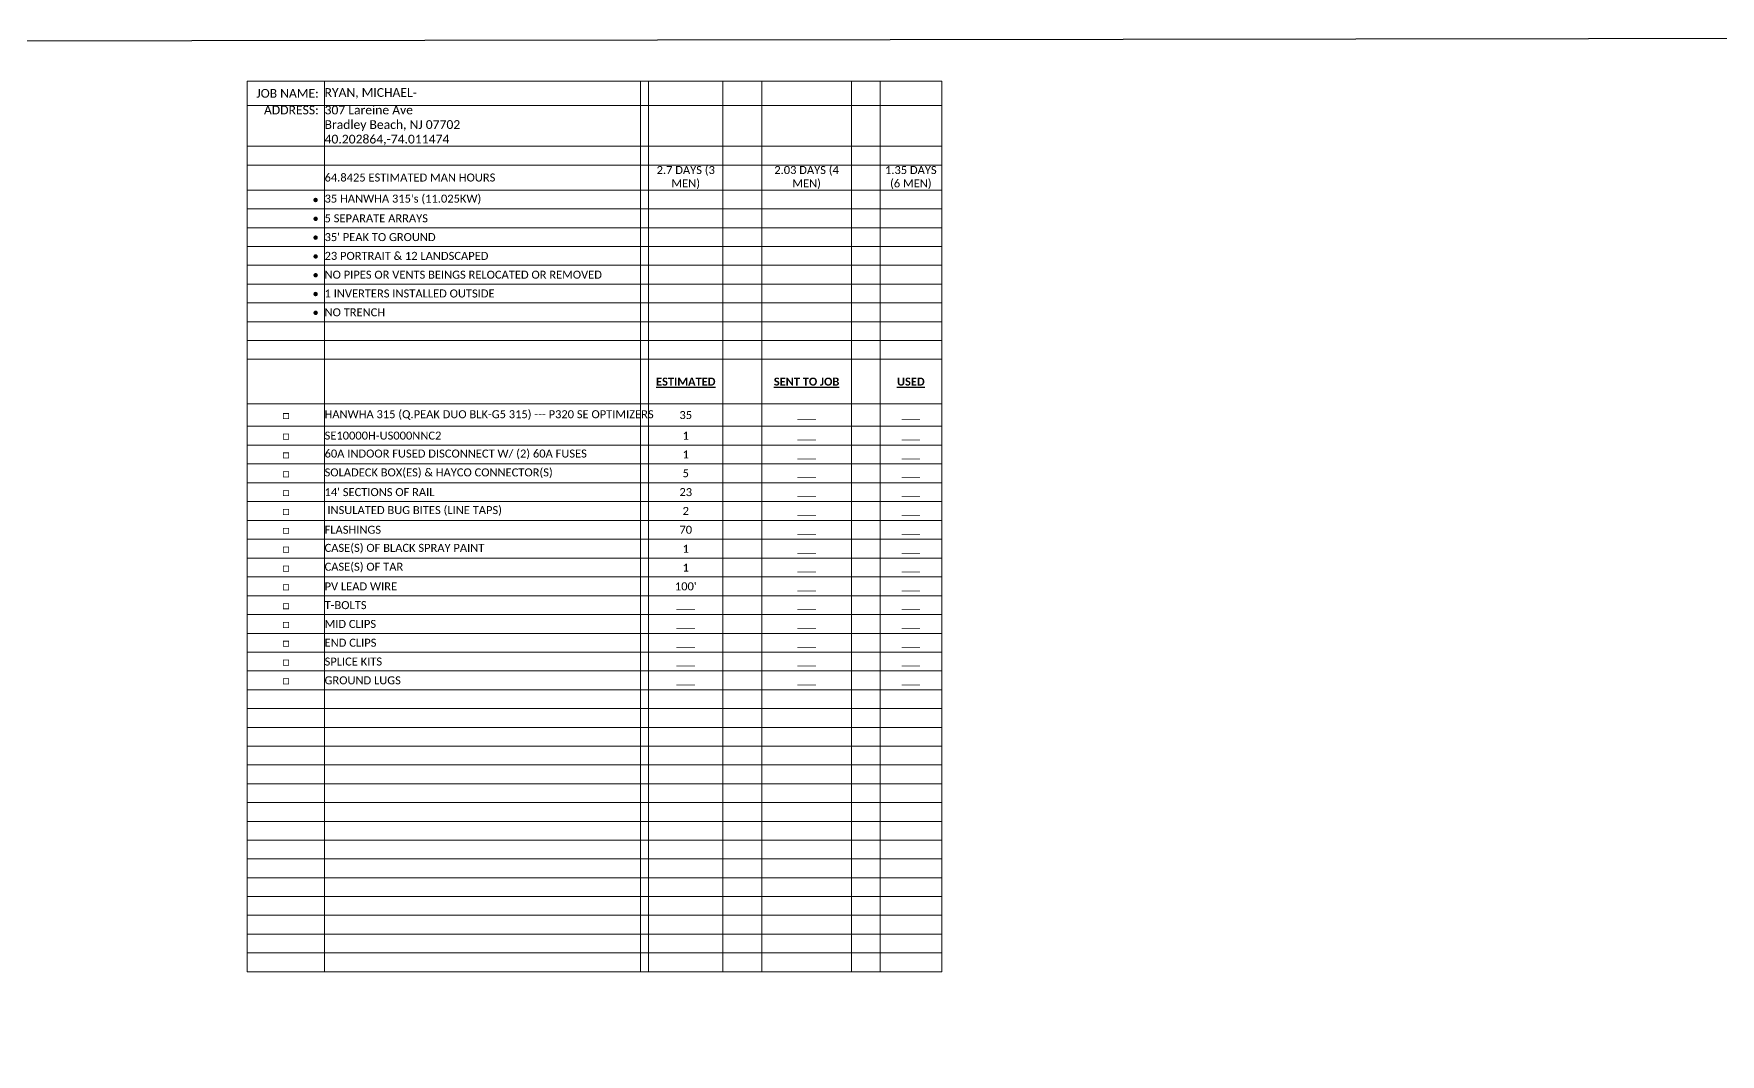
# Model space of a CAD drawing. Header units: feet. Extents: x -13431 to 10655, y 10829 to 29871.
# Drawn here: x 3925 to 4505, y 17239 to 17589 of the extents above; entities that cross this region are included whole.
import ezdxf

# ---------------------------------------------------------------- set-up
doc = ezdxf.new("R2010")
doc.units = ezdxf.units.FT
doc.header["$MEASUREMENT"] = 0
doc.layers.add('LOCKED (NO PRINT)', color=7, linetype='Continuous', plot=False)
doc.styles.get("Standard").update_dxf_attribs({"font": 'calibri.ttf'})

# ---------------------------------------------------------------- blocks, each defined once
blk = doc.blocks.new('*T72')
at = {"layer": 'Defpoints', "color": 8, "linetype": 'ByBlock', "lineweight": 0, "transparency": 16777216}
for p, q in [((0, 0), (238.64, 0)), ((0, 0), (0, -306.14)), ((26.58, 0), (26.58, -306.14)), ((135.2, 0), (135.2, -306.14)), ((137.95, 0), (137.95, -306.14)), ((163.46, 0), (163.46, -306.14)), ((176.81, 0), (176.81, -306.14)), ((207.62, 0), (207.62, -306.14)), ((217.45, 0), (217.45, -306.14)), ((238.64, 0), (238.64, -306.14)), ((0, -8.44), (238.64, -8.44)), ((0, -22.42), (238.64, -22.42)), ((0, -28.88), (238.64, -28.88)), ((0, -37.44), (238.64, -37.44)), ((0, -43.95), (238.64, -43.95)), ((0, -50.41), (238.64, -50.41)), ((0, -56.87), (238.64, -56.87)), ((0, -63.33), (238.64, -63.33)), ((0, -69.79), (238.64, -69.79)), ((0, -76.26), (238.64, -76.26)), ((0, -82.72), (238.64, -82.72)), ((0, -89.18), (238.64, -89.18)), ((0, -95.64), (238.64, -95.64)), ((0, -110.99), (238.64, -110.99)), ((0, -118.64), (238.64, -118.64)), ((0, -125.1), (238.64, -125.1)), ((0, -131.56), (238.64, -131.56)), ((0, -138.07), (238.64, -138.07)), ((0, -144.53), (238.64, -144.53)), ((0, -150.99), (238.64, -150.99)), ((0, -157.49), (238.64, -157.49)), ((0, -164), (238.64, -164)), ((0, -170.46), (238.64, -170.46)), ((0, -176.92), (238.64, -176.92)), ((0, -183.38), (238.64, -183.38)), ((0, -189.84), (238.64, -189.84)), ((0, -196.31), (238.64, -196.31)), ((0, -202.77), (238.64, -202.77)), ((0, -209.23), (238.64, -209.23)), ((0, -215.69), (238.64, -215.69)), ((0, -222.15), (238.64, -222.15)), ((0, -228.61), (238.64, -228.61)), ((0, -235.07), (238.64, -235.07)), ((0, -241.53), (238.64, -241.53)), ((0, -247.99), (238.64, -247.99)), ((0, -254.46), (238.64, -254.46)), ((0, -260.92), (238.64, -260.92)), ((0, -267.38), (238.64, -267.38)), ((0, -273.84), (238.64, -273.84)), ((0, -280.3), (238.64, -280.3)), ((0, -286.76), (238.64, -286.76)), ((0, -293.22), (238.64, -293.22)), ((0, -299.68), (238.64, -299.68)), ((0, -306.14), (238.64, -306.14))]:
    blk.add_line(p, q, dxfattribs=at)
at = {"color": 0, "transparency": 16777216}
for s, insert, char_height, width, attachment_point in [('{\\fCalibri|b0|i0|c0;JOB NAME:', (24.58, -4.22), 3, 22.5823, 6), ('{\\fCalibri|b0|i0|c0;RYAN, MICHAEL-', (26.58, -4.22), 3, 108.6174, 4), ('{\\fCalibri|b0|i0|c0;', (136.57, -4.22), 2.75, 2.75, 5), ('{\\fCalibri|b0|i0|c0;', (150.7, -4.22), 2.75, 25.5067, 5), ('{\\fCalibri|b0|i0|c0;', (170.14, -4.22), 2.75, 13.3575, 5), ('{\\fCalibri|b0|i0|c0;', (192.22, -4.22), 2.75, 30.8085, 5), ('{\\fCalibri|b0|i0|c0;', (212.53, -4.22), 2.75, 9.8234, 5), ('{\\fCalibri|b0|i0|c0;', (228.04, -4.22), 2.75, 21.1922, 5), ('{\\fCalibri|b0|i0|c0;ADDRESS:', (24.58, -8.44), 3, 22.5823, 3), ('{\\fCalibri|b0|i0|c0;307 Lareine Ave^JBradley Beach, NJ 07702^J40.202864,-74.011474', (26.58, -8.44), 3, 108.6174, 1), ('{\\fCalibri|b0|i0|c0;', (136.57, -15.43), 2.75, 2.75, 5), ('{\\fCalibri|b0|i0|c0;', (150.7, -15.43), 2.75, 25.5067, 5), ('{\\fCalibri|b0|i0|c0;', (170.14, -15.43), 2.75, 13.3575, 5), ('{\\fCalibri|b0|i0|c0;', (192.22, -15.43), 2.75, 30.8085, 5), ('{\\fCalibri|b0|i0|c0;', (212.53, -15.43), 2.75, 9.8234, 5), ('{\\fCalibri|b0|i0|c0;', (228.04, -15.43), 2.75, 21.1922, 5), ('{\\fCalibri|b0|i0|c0;', (24.58, -25.65), 2.75, 22.5823, 6), ('{\\fCalibri|b0|i0|c0;', (26.58, -25.65), 2.75, 108.6174, 4), ('{\\fCalibri|b0|i0|c0;', (136.57, -25.65), 2.75, 2.75, 5), ('{\\fCalibri|b0|i0|c0;2.7 DAYS (3 MEN)', (150.7, -33.16), 2.75, 25.5067, 5), ('{\\fCalibri|b0|i0|c0;', (150.7, -25.65), 2.75, 25.5067, 5), ('{\\fCalibri|b0|i0|c0;', (170.14, -25.65), 2.75, 13.3575, 5), ('{\\fCalibri|b0|i0|c0;2.03 DAYS (4 MEN)', (192.22, -33.16), 2.75, 30.8085, 5), ('{\\fCalibri|b0|i0|c0;', (192.22, -25.65), 2.75, 30.8085, 5), ('{\\fCalibri|b0|i0|c0;', (212.53, -25.65), 2.75, 9.8234, 5), ('{\\fCalibri|b0|i0|c0;', (228.04, -25.65), 2.75, 21.1922, 5), ('{\\fCalibri|b0|i0|c0;', (24.58, -33.16), 2.75, 22.5823, 6), ('{\\fCalibri|b0|i0|c0;64.8425 ESTIMATED MAN HOURS', (26.58, -33.16), 2.75, 108.6174, 4), ('{\\fCalibri|b0|i0|c0;', (136.57, -33.16), 2.75, 2.75, 5), ('{\\fCalibri|b0|i0|c0;', (170.14, -33.16), 2.75, 13.3575, 5), ('{\\fCalibri|b0|i0|c0;', (212.53, -33.16), 2.75, 9.8234, 5), ('{\\fCalibri|b0|i0|c0;1.35 DAYS (6 MEN)', (228.04, -33.16), 2.75, 21.1922, 5), ('{\\fCalibri|b0|i0|c0;•', (24.58, -40.7), 2.75, 22.5823, 6), ("{\\fCalibri|b0|i0|c0;35 HANWHA 315's (11.025KW)", (26.58, -40.7), 2.75, 108.6174, 4), ('{\\fCalibri|b0|i0|c0;5 SEPARATE ARRAYS', (26.58, -47.18), 2.75, 108.6174, 4), ('{\\fCalibri|b0|i0|c0;', (136.57, -40.7), 2.75, 2.75, 5), ('{\\fCalibri|b0|i0|c0;', (150.7, -40.7), 2.75, 25.5067, 5), ('{\\fCalibri|b0|i0|c0;', (170.14, -40.7), 2.75, 13.3575, 5), ('{\\fCalibri|b0|i0|c0;', (192.22, -40.7), 2.75, 30.8085, 5), ('{\\fCalibri|b0|i0|c0;', (212.53, -40.7), 2.75, 9.8234, 5), ('{\\fCalibri|b0|i0|c0;', (228.04, -40.7), 2.75, 21.1922, 5), ('{\\fCalibri|b0|i0|c0;•', (24.58, -47.18), 2.75, 22.5823, 6), ("{\\fCalibri|b0|i0|c0;35' PEAK TO GROUND", (26.58, -53.64), 2.75, 108.6174, 4), ('{\\fCalibri|b0|i0|c0;', (136.57, -47.18), 2.75, 2.75, 5), ('{\\fCalibri|b0|i0|c0;', (150.7, -47.18), 2.75, 25.5067, 5), ('{\\fCalibri|b0|i0|c0;', (170.14, -47.18), 2.75, 13.3575, 5), ('{\\fCalibri|b0|i0|c0;', (192.22, -47.18), 2.75, 30.8085, 5), ('{\\fCalibri|b0|i0|c0;', (212.53, -47.18), 2.75, 9.8234, 5), ('{\\fCalibri|b0|i0|c0;', (228.04, -47.18), 2.75, 21.1922, 5), ('{\\fCalibri|b0|i0|c0;•', (24.58, -53.64), 2.75, 22.5823, 6), ('{\\fCalibri|b0|i0|c0;', (136.57, -53.64), 2.75, 2.75, 5), ('{\\fCalibri|b0|i0|c0;', (150.7, -53.64), 2.75, 25.5067, 5), ('{\\fCalibri|b0|i0|c0;', (170.14, -53.64), 2.75, 13.3575, 5), ('{\\fCalibri|b0|i0|c0;', (192.22, -53.64), 2.75, 30.8085, 5), ('{\\fCalibri|b0|i0|c0;', (212.53, -53.64), 2.75, 9.8234, 5), ('{\\fCalibri|b0|i0|c0;', (228.04, -53.64), 2.75, 21.1922, 5), ('{\\fCalibri|b0|i0|c0;•', (24.58, -60.1), 2.75, 22.5823, 6), ('{\\fCalibri|b0|i0|c0;23 PORTRAIT & 12 LANDSCAPED', (26.58, -60.1), 2.75, 108.6174, 4), ('{\\fCalibri|b0|i0|c0;', (136.57, -60.1), 2.75, 2.75, 5), ('{\\fCalibri|b0|i0|c0;', (150.7, -60.1), 2.75, 25.5067, 5), ('{\\fCalibri|b0|i0|c0;', (170.14, -60.1), 2.75, 13.3575, 5), ('{\\fCalibri|b0|i0|c0;', (192.22, -60.1), 2.75, 30.8085, 5), ('{\\fCalibri|b0|i0|c0;', (212.53, -60.1), 2.75, 9.8234, 5), ('{\\fCalibri|b0|i0|c0;', (228.04, -60.1), 2.75, 21.1922, 5), ('{\\fCalibri|b0|i0|c0;•', (24.58, -66.56), 2.75, 22.5823, 6), ('{\\fCalibri|b0|i0|c0;NO PIPES OR VENTS BEINGS RELOCATED OR REMOVED', (26.58, -66.56), 2.75, 108.6174, 4), ('{\\fCalibri|b0|i0|c0;', (136.57, -66.56), 2.75, 2.75, 5), ('{\\fCalibri|b0|i0|c0;', (150.7, -66.56), 2.75, 25.5067, 5), ('{\\fCalibri|b0|i0|c0;', (170.14, -66.56), 2.75, 13.3575, 5), ('{\\fCalibri|b0|i0|c0;', (192.22, -66.56), 2.75, 30.8085, 5), ('{\\fCalibri|b0|i0|c0;', (212.53, -66.56), 2.75, 9.8234, 5), ('{\\fCalibri|b0|i0|c0;', (228.04, -66.56), 2.75, 21.1922, 5), ('{\\fCalibri|b0|i0|c0;•', (24.58, -73.02), 2.75, 22.5823, 6), ('{\\fCalibri|b0|i0|c0;1 INVERTERS INSTALLED OUTSIDE', (26.58, -73.02), 2.75, 108.6174, 4), ('{\\fCalibri|b0|i0|c0;', (136.57, -73.02), 2.75, 2.75, 5), ('{\\fCalibri|b0|i0|c0;', (150.7, -73.02), 2.75, 25.5067, 5), ('{\\fCalibri|b0|i0|c0;', (170.14, -73.02), 2.75, 13.3575, 5), ('{\\fCalibri|b0|i0|c0;', (192.22, -73.02), 2.75, 30.8085, 5), ('{\\fCalibri|b0|i0|c0;', (212.53, -73.02), 2.75, 9.8234, 5), ('{\\fCalibri|b0|i0|c0;', (228.04, -73.02), 2.75, 21.1922, 5), ('{\\fCalibri|b0|i0|c0;•', (24.58, -79.49), 2.75, 22.5823, 6), ('{\\fCalibri|b0|i0|c0;NO TRENCH', (26.58, -79.49), 2.75, 108.6174, 4), ('{\\fCalibri|b0|i0|c0;', (136.57, -79.49), 2.75, 2.75, 5), ('{\\fCalibri|b0|i0|c0;', (150.7, -79.49), 2.75, 25.5067, 5), ('{\\fCalibri|b0|i0|c0;', (170.14, -79.49), 2.75, 13.3575, 5), ('{\\fCalibri|b0|i0|c0;', (192.22, -79.49), 2.75, 30.8085, 5), ('{\\fCalibri|b0|i0|c0;', (212.53, -79.49), 2.75, 9.8234, 5), ('{\\fCalibri|b0|i0|c0;', (228.04, -79.49), 2.75, 21.1922, 5), ('{\\fCalibri|b0|i0|c0;', (24.58, -85.95), 2.75, 22.5823, 6), ('{\\fCalibri|b0|i0|c0;', (26.58, -85.95), 2.75, 108.6174, 4), ('{\\fCalibri|b0|i0|c0;', (136.57, -85.95), 2.75, 2.75, 5), ('{\\fCalibri|b0|i0|c0;', (150.7, -85.95), 2.75, 25.5067, 5), ('{\\fCalibri|b0|i0|c0;', (170.14, -85.95), 2.75, 13.3575, 5), ('{\\fCalibri|b0|i0|c0;', (192.22, -85.95), 2.75, 30.8085, 5), ('{\\fCalibri|b0|i0|c0;', (212.53, -85.95), 2.75, 9.8234, 5), ('{\\fCalibri|b0|i0|c0;', (228.04, -85.95), 2.75, 21.1922, 5), ('{\\fCalibri|b0|i0|c0;', (24.58, -92.41), 2.75, 22.5823, 6), ('{\\fCalibri|b0|i0|c0;', (26.58, -92.41), 2.75, 108.6174, 4), ('{\\fCalibri|b0|i0|c0;', (136.57, -92.41), 2.75, 2.75, 5), ('{\\fCalibri|b0|i0|c0;', (150.7, -92.41), 2.75, 25.5067, 5), ('{\\fCalibri|b0|i0|c0;', (170.14, -92.41), 2.75, 13.3575, 5), ('{\\fCalibri|b0|i0|c0;', (192.22, -92.41), 2.75, 30.8085, 5), ('{\\fCalibri|b0|i0|c0;', (212.53, -92.41), 2.75, 9.8234, 5), ('{\\fCalibri|b0|i0|c0;', (228.04, -92.41), 2.75, 21.1922, 5), ('{\\fCalibri|b0|i0|c0;', (13.29, -103.31), 2.75, 22.5823, 5), ('{\\fCalibri|b0|i0|c0;', (26.58, -103.31), 2.75, 108.6174, 4), ('{\\fCalibri|b0|i0|c0;', (136.57, -103.31), 2.75, 2.75, 5), ('{\\fCalibri|b1|i0|c0;\\LESTIMATED', (150.7, -103.31), 2.75, 25.5067, 5), ('{\\fCalibri|b0|i0|c0;', (170.14, -103.31), 2.75, 13.3575, 5), ('{\\fCalibri|b1|i0|c0;\\LSENT TO JOB', (192.22, -103.31), 2.75, 30.8085, 5), ('{\\fCalibri|b0|i0|c0;', (212.53, -103.31), 2.75, 9.8234, 5), ('{\\fCalibri|b1|i0|c0;\\LUSED', (228.04, -103.31), 2.75, 21.1922, 5), ('{\\fCalibri|b0|i0|c0;□', (13.29, -114.81), 2.75, 22.5823, 5), ('{\\fCalibri|b0|i0|c0;HANWHA 315 (Q.PEAK DUO BLK-G5 315) --- P320 SE OPTIMIZERS', (26.58, -114.81), 2.75, 108.6174, 4), ('{\\fCalibri|b0|i0|c0;', (136.57, -114.81), 2.75, 2.75, 5), ('{\\fCalibri|b0|i0|c0;35', (150.7, -114.81), 2.75, 25.5067, 5), ('{\\fCalibri|b0|i0|c0;', (170.14, -114.81), 2.75, 13.3575, 5), ('{\\fCalibri|b0|i0|c0;', (212.53, -114.81), 2.75, 9.8234, 5), ('{\\fCalibri|b0|i0|c0;□', (13.29, -121.87), 2.75, 22.5823, 5), ('{\\fCalibri|b0|i0|c0;SE10000H-US000NNC2', (26.58, -121.87), 2.75, 108.6174, 4), ('{\\fCalibri|b0|i0|c0;1', (150.7, -121.87), 2.75, 25.5067, 5), ('{\\fCalibri|b0|i0|c0;___', (192.22, -114.81), 2.75, 30.8085, 5), ('{\\fCalibri|b0|i0|c0;___', (228.04, -114.81), 2.75, 21.1922, 5), ('{\\fCalibri|b0|i0|c0;60A INDOOR FUSED DISCONNECT W/ (2) 60A FUSES', (26.58, -128.33), 2.75, 108.6174, 4), ('{\\fCalibri|b0|i0|c0;', (136.57, -121.87), 2.75, 2.75, 5), ('{\\fCalibri|b0|i0|c0;1', (150.7, -128.33), 2.75, 25.5067, 5), ('{\\fCalibri|b0|i0|c0;', (170.14, -121.87), 2.75, 13.3575, 5), ('{\\fCalibri|b0|i0|c0;___', (192.22, -121.87), 2.75, 30.8085, 5), ('{\\fCalibri|b0|i0|c0;', (212.53, -121.87), 2.75, 9.8234, 5), ('{\\fCalibri|b0|i0|c0;___', (228.04, -121.87), 2.75, 21.1922, 5), ('{\\fCalibri|b0|i0|c0;□', (13.29, -128.33), 2.75, 22.5823, 5), ('{\\fCalibri|b0|i0|c0;SOLADECK BOX(ES) & HAYCO CONNECTOR(S)', (26.58, -134.81), 2.75, 108.6174, 4), ('{\\fCalibri|b0|i0|c0;', (136.57, -128.33), 2.75, 2.75, 5), ('{\\fCalibri|b0|i0|c0;', (170.14, -128.33), 2.75, 13.3575, 5), ('{\\fCalibri|b0|i0|c0;___', (192.22, -128.33), 2.75, 30.8085, 5), ('{\\fCalibri|b0|i0|c0;', (212.53, -128.33), 2.75, 9.8234, 5), ('{\\fCalibri|b0|i0|c0;___', (228.04, -128.33), 2.75, 21.1922, 5), ('{\\fCalibri|b0|i0|c0;□', (13.29, -134.81), 2.75, 22.5823, 5), ('{\\fCalibri|b0|i0|c0;', (136.57, -134.81), 2.75, 2.75, 5), ('{\\fCalibri|b0|i0|c0;5', (150.7, -134.81), 2.75, 25.5067, 5), ('{\\fCalibri|b0|i0|c0;', (170.14, -134.81), 2.75, 13.3575, 5), ('{\\fCalibri|b0|i0|c0;___', (192.22, -134.81), 2.75, 30.8085, 5), ('{\\fCalibri|b0|i0|c0;', (212.53, -134.81), 2.75, 9.8234, 5), ('{\\fCalibri|b0|i0|c0;___', (228.04, -134.81), 2.75, 21.1922, 5), ('{\\fCalibri|b0|i0|c0;□', (13.29, -141.3), 2.75, 22.5823, 5), ("{\\fCalibri|b0|i0|c0;14' SECTIONS OF RAIL", (26.58, -141.3), 2.75, 108.6174, 4), ('{\\fCalibri|b0|i0|c0;', (136.57, -141.3), 2.75, 2.75, 5), ('{\\fCalibri|b0|i0|c0;23', (150.7, -141.3), 2.75, 25.5067, 5), ('{\\fCalibri|b0|i0|c0;', (170.14, -141.3), 2.75, 13.3575, 5), ('{\\fCalibri|b0|i0|c0;___', (192.22, -141.3), 2.75, 30.8085, 5), ('{\\fCalibri|b0|i0|c0;', (212.53, -141.3), 2.75, 9.8234, 5), ('{\\fCalibri|b0|i0|c0;___', (228.04, -141.3), 2.75, 21.1922, 5), ('{\\fCalibri|b0|i0|c0;□', (13.29, -147.76), 2.75, 22.5823, 5), ('{\\fCalibri|b0|i0|c0; INSULATED BUG BITES (LINE TAPS)', (26.58, -147.76), 2.75, 108.6174, 4), ('{\\fCalibri|b0|i0|c0;', (136.57, -147.76), 2.75, 2.75, 5), ('{\\fCalibri|b0|i0|c0;2', (150.7, -147.76), 2.75, 25.5067, 5), ('{\\fCalibri|b0|i0|c0;', (170.14, -147.76), 2.75, 13.3575, 5), ('{\\fCalibri|b0|i0|c0;___', (192.22, -147.76), 2.75, 30.8085, 5), ('{\\fCalibri|b0|i0|c0;', (212.53, -147.76), 2.75, 9.8234, 5), ('{\\fCalibri|b0|i0|c0;___', (228.04, -147.76), 2.75, 21.1922, 5), ('{\\fCalibri|b0|i0|c0;□', (13.29, -154.24), 2.75, 22.5823, 5), ('{\\fCalibri|b0|i0|c0;FLASHINGS', (26.58, -154.24), 2.75, 108.6174, 4), ('{\\fCalibri|b0|i0|c0;', (136.57, -154.24), 2.75, 2.75, 5), ('{\\fCalibri|b0|i0|c0;70', (150.7, -154.24), 2.75, 25.5067, 5), ('{\\fCalibri|b0|i0|c0;', (170.14, -154.24), 2.75, 13.3575, 5), ('{\\fCalibri|b0|i0|c0;___', (192.22, -154.24), 2.75, 30.8085, 5), ('{\\fCalibri|b0|i0|c0;', (212.53, -154.24), 2.75, 9.8234, 5), ('{\\fCalibri|b0|i0|c0;___', (228.04, -154.24), 2.75, 21.1922, 5), ('{\\fCalibri|b0|i0|c0;□', (13.29, -160.75), 2.75, 22.5823, 5), ('{\\fCalibri|b0|i0|c0;CASE(S) OF BLACK SPRAY PAINT', (26.58, -160.75), 2.75, 108.6174, 4), ('{\\fCalibri|b0|i0|c0;', (136.57, -160.75), 2.75, 2.75, 5), ('{\\fCalibri|b0|i0|c0;1', (150.7, -160.75), 2.75, 25.5067, 5), ('{\\fCalibri|b0|i0|c0;', (170.14, -160.75), 2.75, 13.3575, 5), ('{\\fCalibri|b0|i0|c0;___', (192.22, -160.75), 2.75, 30.8085, 5), ('{\\fCalibri|b0|i0|c0;', (212.53, -160.75), 2.75, 9.8234, 5), ('{\\fCalibri|b0|i0|c0;___', (228.04, -160.75), 2.75, 21.1922, 5), ('{\\fCalibri|b0|i0|c0;□', (13.29, -167.23), 2.75, 22.5823, 5), ('{\\fCalibri|b0|i0|c0;CASE(S) OF TAR', (26.58, -167.23), 2.75, 108.6174, 4), ('{\\fCalibri|b0|i0|c0;', (136.57, -167.23), 2.75, 2.75, 5), ('{\\fCalibri|b0|i0|c0;1', (150.7, -167.23), 2.75, 25.5067, 5), ('{\\fCalibri|b0|i0|c0;', (170.14, -167.23), 2.75, 13.3575, 5), ('{\\fCalibri|b0|i0|c0;', (212.53, -167.23), 2.75, 9.8234, 5), ('{\\fCalibri|b0|i0|c0;□', (13.29, -173.69), 2.75, 22.5823, 5), ('{\\fCalibri|b0|i0|c0;PV LEAD WIRE', (26.58, -173.69), 2.75, 108.6174, 4), ('{\\fCalibri|b0|i0|c0;', (136.57, -173.69), 2.75, 2.75, 5), ("{\\fCalibri|b0|i0|c0;100'", (150.7, -173.69), 2.75, 25.5067, 5), ('{\\fCalibri|b0|i0|c0;', (170.14, -173.69), 2.75, 13.3575, 5), ('{\\fCalibri|b0|i0|c0;___', (192.22, -167.23), 2.75, 30.8085, 5), ('{\\fCalibri|b0|i0|c0;', (212.53, -173.69), 2.75, 9.8234, 5), ('{\\fCalibri|b0|i0|c0;___', (228.04, -167.23), 2.75, 21.1922, 5), ('{\\fCalibri|b0|i0|c0;□', (13.29, -180.15), 2.75, 22.5823, 5), ('{\\fCalibri|b0|i0|c0;T-BOLTS', (26.58, -180.15), 2.75, 108.6174, 4), ('{\\fCalibri|b0|i0|c0;___', (192.22, -173.69), 2.75, 30.8085, 5), ('{\\fCalibri|b0|i0|c0;___', (228.04, -173.69), 2.75, 21.1922, 5), ('{\\fCalibri|b0|i0|c0;MID CLIPS', (26.58, -186.61), 2.75, 108.6174, 4), ('{\\fCalibri|b0|i0|c0;', (136.57, -180.15), 2.75, 2.75, 5), ('{\\fCalibri|b0|i0|c0;___', (150.7, -180.15), 2.75, 25.5067, 5), ('{\\fCalibri|b0|i0|c0;', (170.14, -180.15), 2.75, 13.3575, 5), ('{\\fCalibri|b0|i0|c0;___', (192.22, -180.15), 2.75, 30.8085, 5), ('{\\fCalibri|b0|i0|c0;', (212.53, -180.15), 2.75, 9.8234, 5), ('{\\fCalibri|b0|i0|c0;___', (228.04, -180.15), 2.75, 21.1922, 5), ('{\\fCalibri|b0|i0|c0;□', (13.29, -186.61), 2.75, 22.5823, 5), ('{\\fCalibri|b0|i0|c0;', (136.57, -186.61), 2.75, 2.75, 5), ('{\\fCalibri|b0|i0|c0;___', (150.7, -186.61), 2.75, 25.5067, 5), ('{\\fCalibri|b0|i0|c0;', (170.14, -186.61), 2.75, 13.3575, 5), ('{\\fCalibri|b0|i0|c0;___', (192.22, -186.61), 2.75, 30.8085, 5), ('{\\fCalibri|b0|i0|c0;', (212.53, -186.61), 2.75, 9.8234, 5), ('{\\fCalibri|b0|i0|c0;___', (228.04, -186.61), 2.75, 21.1922, 5), ('{\\fCalibri|b0|i0|c0;□', (13.29, -193.07), 2.75, 22.5823, 5), ('{\\fCalibri|b0|i0|c0;END CLIPS', (26.58, -193.07), 2.75, 108.6174, 4), ('{\\fCalibri|b0|i0|c0;', (136.57, -193.07), 2.75, 2.75, 5), ('{\\fCalibri|b0|i0|c0;___', (150.7, -193.07), 2.75, 25.5067, 5), ('{\\fCalibri|b0|i0|c0;', (170.14, -193.07), 2.75, 13.3575, 5), ('{\\fCalibri|b0|i0|c0;___', (192.22, -193.07), 2.75, 30.8085, 5), ('{\\fCalibri|b0|i0|c0;', (212.53, -193.07), 2.75, 9.8234, 5), ('{\\fCalibri|b0|i0|c0;___', (228.04, -193.07), 2.75, 21.1922, 5), ('{\\fCalibri|b0|i0|c0;□', (13.29, -199.54), 2.75, 22.5823, 5), ('{\\fCalibri|b0|i0|c0;SPLICE KITS', (26.58, -199.54), 2.75, 108.6174, 4), ('{\\fCalibri|b0|i0|c0;', (136.57, -199.54), 2.75, 2.75, 5), ('{\\fCalibri|b0|i0|c0;___', (150.7, -199.54), 2.75, 25.5067, 5), ('{\\fCalibri|b0|i0|c0;', (170.14, -199.54), 2.75, 13.3575, 5), ('{\\fCalibri|b0|i0|c0;___', (192.22, -199.54), 2.75, 30.8085, 5), ('{\\fCalibri|b0|i0|c0;', (212.53, -199.54), 2.75, 9.8234, 5), ('{\\fCalibri|b0|i0|c0;___', (228.04, -199.54), 2.75, 21.1922, 5), ('{\\fCalibri|b0|i0|c0;□', (13.29, -206), 2.75, 22.5823, 5), ('{\\fCalibri|b0|i0|c0;GROUND LUGS', (26.58, -206), 2.75, 108.6174, 4), ('{\\fCalibri|b0|i0|c0;', (136.57, -206), 2.75, 2.75, 5), ('{\\fCalibri|b0|i0|c0;___', (150.7, -206), 2.75, 25.5067, 5), ('{\\fCalibri|b0|i0|c0;', (170.14, -206), 2.75, 13.3575, 5), ('{\\fCalibri|b0|i0|c0;___', (192.22, -206), 2.75, 30.8085, 5), ('{\\fCalibri|b0|i0|c0;', (212.53, -206), 2.75, 9.8234, 5), ('{\\fCalibri|b0|i0|c0;___', (228.04, -206), 2.75, 21.1922, 5), ('{\\fCalibri|b0|i0|c0;', (13.29, -212.46), 2.75, 22.5823, 5), ('{\\fCalibri|b0|i0|c0;', (26.58, -212.46), 2.75, 108.6174, 4), ('{\\fCalibri|b0|i0|c0;', (136.57, -212.46), 2.75, 2.75, 5), ('{\\fCalibri|b0|i0|c0;', (150.7, -212.46), 2.75, 25.5067, 5), ('{\\fCalibri|b0|i0|c0;', (170.14, -212.46), 2.75, 13.3575, 5), ('{\\fCalibri|b0|i0|c0;', (192.22, -212.46), 2.75, 30.8085, 5), ('{\\fCalibri|b0|i0|c0;', (212.53, -212.46), 2.75, 9.8234, 5), ('{\\fCalibri|b0|i0|c0;', (228.04, -212.46), 2.75, 21.1922, 5), ('{\\fCalibri|b0|i0|c0;', (13.29, -218.92), 2.75, 22.5823, 5), ('{\\fCalibri|b0|i0|c0;', (26.58, -218.92), 2.75, 108.6174, 4), ('{\\fCalibri|b0|i0|c0;', (136.57, -218.92), 2.75, 2.75, 5), ('{\\fCalibri|b0|i0|c0;', (150.7, -218.92), 2.75, 25.5067, 5), ('{\\fCalibri|b0|i0|c0;', (170.14, -218.92), 2.75, 13.3575, 5), ('{\\fCalibri|b0|i0|c0;', (192.22, -218.92), 2.75, 30.8085, 5), ('{\\fCalibri|b0|i0|c0;', (212.53, -218.92), 2.75, 9.8234, 5), ('{\\fCalibri|b0|i0|c0;', (228.04, -218.92), 2.75, 21.1922, 5), ('{\\fCalibri|b0|i0|c0;', (13.29, -225.38), 2.75, 22.5823, 5), ('{\\fCalibri|b0|i0|c0;', (26.58, -225.38), 2.75, 108.6174, 4), ('{\\fCalibri|b0|i0|c0;', (136.57, -225.38), 2.75, 2.75, 5), ('{\\fCalibri|b0|i0|c0;', (150.7, -225.38), 2.75, 25.5067, 5), ('{\\fCalibri|b0|i0|c0;', (170.14, -225.38), 2.75, 13.3575, 5), ('{\\fCalibri|b0|i0|c0;', (192.22, -225.38), 2.75, 30.8085, 5), ('{\\fCalibri|b0|i0|c0;', (212.53, -225.38), 2.75, 9.8234, 5), ('{\\fCalibri|b0|i0|c0;', (228.04, -225.38), 2.75, 21.1922, 5), ('{\\fCalibri|b0|i0|c0;', (13.29, -231.84), 2.75, 22.5823, 5), ('{\\fCalibri|b0|i0|c0;', (26.58, -231.84), 2.75, 108.6174, 4), ('{\\fCalibri|b0|i0|c0;', (136.57, -231.84), 2.75, 2.75, 5), ('{\\fCalibri|b0|i0|c0;', (150.7, -231.84), 2.75, 25.5067, 5), ('{\\fCalibri|b0|i0|c0;', (170.14, -231.84), 2.75, 13.3575, 5), ('{\\fCalibri|b0|i0|c0;', (192.22, -231.84), 2.75, 30.8085, 5), ('{\\fCalibri|b0|i0|c0;', (212.53, -231.84), 2.75, 9.8234, 5), ('{\\fCalibri|b0|i0|c0;', (228.04, -231.84), 2.75, 21.1922, 5), ('{\\fCalibri|b0|i0|c0;', (13.29, -238.3), 2.75, 22.5823, 5), ('{\\fCalibri|b0|i0|c0;', (26.58, -238.3), 2.75, 108.6174, 4), ('{\\fCalibri|b0|i0|c0;', (136.57, -238.3), 2.75, 2.75, 5), ('{\\fCalibri|b0|i0|c0;', (150.7, -238.3), 2.75, 25.5067, 5), ('{\\fCalibri|b0|i0|c0;', (170.14, -238.3), 2.75, 13.3575, 5), ('{\\fCalibri|b0|i0|c0;', (192.22, -238.3), 2.75, 30.8085, 5), ('{\\fCalibri|b0|i0|c0;', (212.53, -238.3), 2.75, 9.8234, 5), ('{\\fCalibri|b0|i0|c0;', (228.04, -238.3), 2.75, 21.1922, 5), ('{\\fCalibri|b0|i0|c0;', (13.29, -244.76), 2.75, 22.5823, 5), ('{\\fCalibri|b0|i0|c0;', (26.58, -244.76), 2.75, 108.6174, 4), ('{\\fCalibri|b0|i0|c0;', (136.57, -244.76), 2.75, 2.75, 5), ('{\\fCalibri|b0|i0|c0;', (150.7, -244.76), 2.75, 25.5067, 5), ('{\\fCalibri|b0|i0|c0;', (170.14, -244.76), 2.75, 13.3575, 5), ('{\\fCalibri|b0|i0|c0;', (192.22, -244.76), 2.75, 30.8085, 5), ('{\\fCalibri|b0|i0|c0;', (212.53, -244.76), 2.75, 9.8234, 5), ('{\\fCalibri|b0|i0|c0;', (228.04, -244.76), 2.75, 21.1922, 5), ('{\\fCalibri|b0|i0|c0;', (13.29, -251.22), 2.75, 22.5823, 5), ('{\\fCalibri|b0|i0|c0;', (26.58, -251.22), 2.75, 108.6174, 4), ('{\\fCalibri|b0|i0|c0;', (136.57, -251.22), 2.75, 2.75, 5), ('{\\fCalibri|b0|i0|c0;', (150.7, -251.22), 2.75, 25.5067, 5), ('{\\fCalibri|b0|i0|c0;', (170.14, -251.22), 2.75, 13.3575, 5), ('{\\fCalibri|b0|i0|c0;', (192.22, -251.22), 2.75, 30.8085, 5), ('{\\fCalibri|b0|i0|c0;', (212.53, -251.22), 2.75, 9.8234, 5), ('{\\fCalibri|b0|i0|c0;', (228.04, -251.22), 2.75, 21.1922, 5), ('{\\fCalibri|b0|i0|c0;', (13.29, -257.69), 2.75, 22.5823, 5), ('{\\fCalibri|b0|i0|c0;', (26.58, -257.69), 2.75, 108.6174, 4), ('{\\fCalibri|b0|i0|c0;', (136.57, -257.69), 2.75, 2.75, 5), ('{\\fCalibri|b0|i0|c0;', (150.7, -257.69), 2.75, 25.5067, 5), ('{\\fCalibri|b0|i0|c0;', (170.14, -257.69), 2.75, 13.3575, 5), ('{\\fCalibri|b0|i0|c0;', (192.22, -257.69), 2.75, 30.8085, 5), ('{\\fCalibri|b0|i0|c0;', (212.53, -257.69), 2.75, 9.8234, 5), ('{\\fCalibri|b0|i0|c0;', (228.04, -257.69), 2.75, 21.1922, 5), ('{\\fCalibri|b0|i0|c0;', (13.29, -264.15), 2.75, 22.5823, 5), ('{\\fCalibri|b0|i0|c0;', (26.58, -264.15), 2.75, 108.6174, 4), ('{\\fCalibri|b0|i0|c0;', (136.57, -264.15), 2.75, 2.75, 5), ('{\\fCalibri|b0|i0|c0;', (150.7, -264.15), 2.75, 25.5067, 5), ('{\\fCalibri|b0|i0|c0;', (170.14, -264.15), 2.75, 13.3575, 5), ('{\\fCalibri|b0|i0|c0;', (192.22, -264.15), 2.75, 30.8085, 5), ('{\\fCalibri|b0|i0|c0;', (212.53, -264.15), 2.75, 9.8234, 5), ('{\\fCalibri|b0|i0|c0;', (228.04, -264.15), 2.75, 21.1922, 5), ('{\\fCalibri|b0|i0|c0;', (13.29, -270.61), 2.75, 22.5823, 5), ('{\\fCalibri|b0|i0|c0;', (26.58, -270.61), 2.75, 108.6174, 4), ('{\\fCalibri|b0|i0|c0;', (136.57, -270.61), 2.75, 2.75, 5), ('{\\fCalibri|b0|i0|c0;', (150.7, -270.61), 2.75, 25.5067, 5), ('{\\fCalibri|b0|i0|c0;', (170.14, -270.61), 2.75, 13.3575, 5), ('{\\fCalibri|b0|i0|c0;', (192.22, -270.61), 2.75, 30.8085, 5), ('{\\fCalibri|b0|i0|c0;', (212.53, -270.61), 2.75, 9.8234, 5), ('{\\fCalibri|b0|i0|c0;', (228.04, -270.61), 2.75, 21.1922, 5), ('{\\fCalibri|b0|i0|c0;', (13.29, -277.07), 2.75, 22.5823, 5), ('{\\fCalibri|b0|i0|c0;', (26.58, -277.07), 2.75, 108.6174, 4), ('{\\fCalibri|b0|i0|c0;', (136.57, -277.07), 2.75, 2.75, 5), ('{\\fCalibri|b0|i0|c0;', (150.7, -277.07), 2.75, 25.5067, 5), ('{\\fCalibri|b0|i0|c0;', (170.14, -277.07), 2.75, 13.3575, 5), ('{\\fCalibri|b0|i0|c0;', (192.22, -277.07), 2.75, 30.8085, 5), ('{\\fCalibri|b0|i0|c0;', (212.53, -277.07), 2.75, 9.8234, 5), ('{\\fCalibri|b0|i0|c0;', (228.04, -277.07), 2.75, 21.1922, 5), ('{\\fCalibri|b0|i0|c0;', (13.29, -283.53), 2.75, 22.5823, 5), ('{\\fCalibri|b0|i0|c0;', (26.58, -283.53), 2.75, 108.6174, 4), ('{\\fCalibri|b0|i0|c0;', (136.57, -283.53), 2.75, 2.75, 5), ('{\\fCalibri|b0|i0|c0;', (150.7, -283.53), 2.75, 25.5067, 5), ('{\\fCalibri|b0|i0|c0;', (170.14, -283.53), 2.75, 13.3575, 5), ('{\\fCalibri|b0|i0|c0;', (192.22, -283.53), 2.75, 30.8085, 5), ('{\\fCalibri|b0|i0|c0;', (212.53, -283.53), 2.75, 9.8234, 5), ('{\\fCalibri|b0|i0|c0;', (228.04, -283.53), 2.75, 21.1922, 5), ('{\\fCalibri|b0|i0|c0;', (13.29, -289.99), 2.75, 22.5823, 5), ('{\\fCalibri|b0|i0|c0;', (26.58, -289.99), 2.75, 108.6174, 4), ('{\\fCalibri|b0|i0|c0;', (136.57, -289.99), 2.75, 2.75, 5), ('{\\fCalibri|b0|i0|c0;', (150.7, -289.99), 2.75, 25.5067, 5), ('{\\fCalibri|b0|i0|c0;', (170.14, -289.99), 2.75, 13.3575, 5), ('{\\fCalibri|b0|i0|c0;', (192.22, -289.99), 2.75, 30.8085, 5), ('{\\fCalibri|b0|i0|c0;', (212.53, -289.99), 2.75, 9.8234, 5), ('{\\fCalibri|b0|i0|c0;', (228.04, -289.99), 2.75, 21.1922, 5), ('{\\fCalibri|b0|i0|c0;', (13.29, -296.45), 2.75, 22.5823, 5), ('{\\fCalibri|b0|i0|c0;', (26.58, -296.45), 2.75, 108.6174, 4), ('{\\fCalibri|b0|i0|c0;', (136.57, -296.45), 2.75, 2.75, 5), ('{\\fCalibri|b0|i0|c0;', (150.7, -296.45), 2.75, 25.5067, 5), ('{\\fCalibri|b0|i0|c0;', (170.14, -296.45), 2.75, 13.3575, 5), ('{\\fCalibri|b0|i0|c0;', (192.22, -296.45), 2.75, 30.8085, 5), ('{\\fCalibri|b0|i0|c0;', (212.53, -296.45), 2.75, 9.8234, 5), ('{\\fCalibri|b0|i0|c0;', (228.04, -296.45), 2.75, 21.1922, 5), ('{\\fCalibri|b0|i0|c0;', (13.29, -302.91), 2.75, 22.5823, 5), ('{\\fCalibri|b0|i0|c0;', (26.58, -302.91), 2.75, 108.6174, 4), ('{\\fCalibri|b0|i0|c0;', (136.57, -302.91), 2.75, 2.75, 5), ('{\\fCalibri|b0|i0|c0;', (150.7, -302.91), 2.75, 25.5067, 5), ('{\\fCalibri|b0|i0|c0;', (170.14, -302.91), 2.75, 13.3575, 5), ('{\\fCalibri|b0|i0|c0;', (192.22, -302.91), 2.75, 30.8085, 5), ('{\\fCalibri|b0|i0|c0;', (212.53, -302.91), 2.75, 9.8234, 5), ('{\\fCalibri|b0|i0|c0;', (228.04, -302.91), 2.75, 21.1922, 5)]:
    blk.add_mtext(s, dxfattribs=dict(at, insert=insert, char_height=char_height, width=width, attachment_point=attachment_point))

msp = doc.modelspace()

# ---------------------------------------------------------------- linework, layer by layer
at = {"layer": 'LOCKED (NO PRINT)', "color": 1, "linetype": 'Continuous'}
msp.add_lwpolyline([(5659.58, 17589.32), (3899.63, 17586.77), (3899.63, 16777.63), (5659.58, 16780.18)], close=True, dxfattribs=at).dxf.unprotected_set("ltscale", 0)

# ---------------------------------------------------------------- block references
msp.add_blockref('*T72', (3998.76, 17573.03))

doc.saveas('drawing.dxf')
